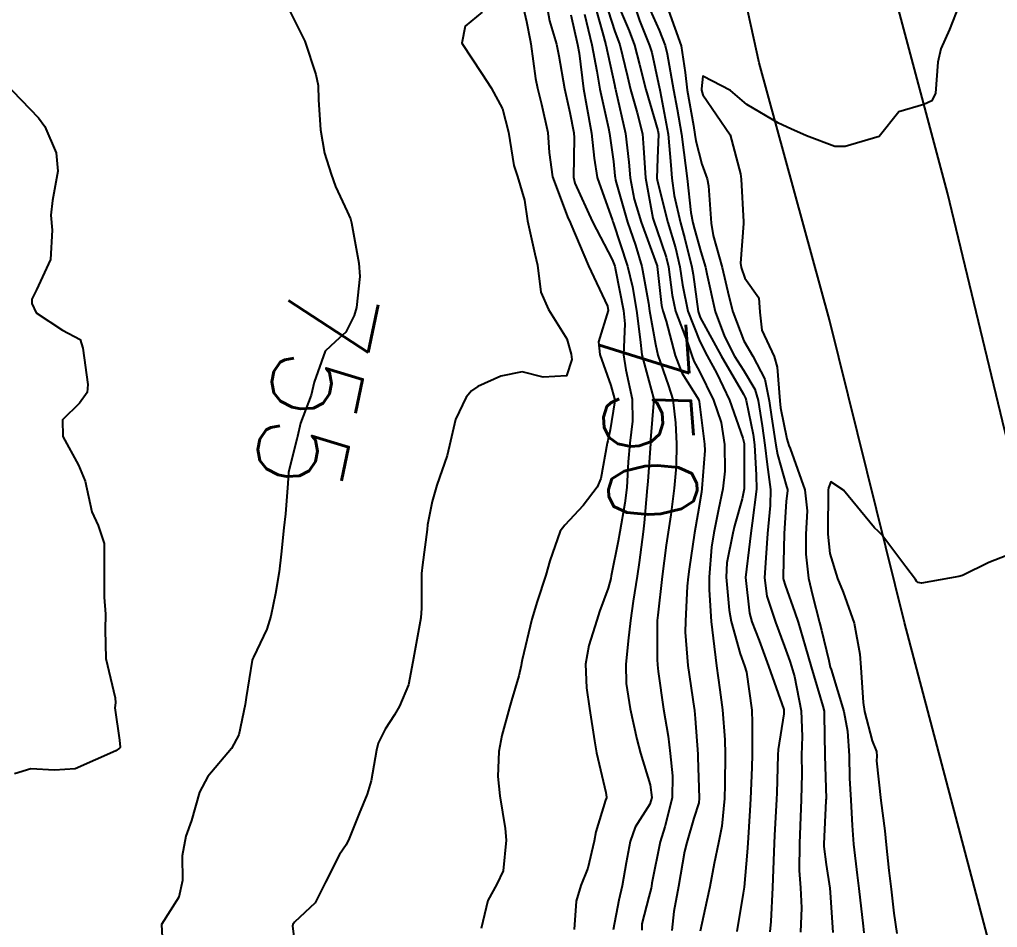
# Model space of a CAD drawing. Header units: metres. Extents: x 298520 to 308411, y 7433745 to 7450750.
# Drawn here: x 298946.99 to 298991.19, y 7449710 to 7449751.04 of the extents above; entities that cross this region are included whole.
import ezdxf
from ezdxf.enums import TextEntityAlignment as Align

# ---------------------------------------------------------------- set-up
doc = ezdxf.new("R2010")
doc.units = ezdxf.units.M
doc.header["$LTSCALE"] = 10
for name, color, linetype in [('Cotas', 45, 'Continuous'), ('Curvas de Nivel 1m', 11, 'Continuous'), ('Curvas de Nivel 5m', 15, 'Continuous'), ('Vias Primárias', 230, 'Continuous')]:
    doc.layers.add(name, color=color, linetype=linetype)
doc.styles.add('Style-STANDARD', font='STANDARD.shx')

msp = doc.modelspace()

# ---------------------------------------------------------------- linework, layer by layer
at = {"layer": 'Curvas de Nivel 1m', "flags": 128}
for points, elevation in [([(298969.682, 7449751.942), (298969.903, 7449750.945), (298970.067, 7449750.109), (298970.098, 7449749.937), (298970.319, 7449748.375), (298970.397, 7449747.932), (298970.582, 7449747.209), (298970.874, 7449745.925), (298970.936, 7449745.026), (298971.076, 7449743.921), (298971.795, 7449742.036), (298971.856, 7449741.909), (298971.913, 7449741.787), (298972.711, 7449739.901), (298973.568, 7449738.078), (298973.596, 7449737.892), (298973.159, 7449736.469), (298973.217, 7449735.895), (298973.709, 7449734.489), (298973.88, 7449733.888), (298973.884, 7449733.705), (298973.689, 7449732.484), (298973.575, 7449732), (298973.548, 7449731.891), (298973.266, 7449730.286), (298973.098, 7449729.896), (298972.469, 7449729.077), (298971.636, 7449728.188), (298971.425, 7449727.913), (298970.965, 7449726.567), (298970.784, 7449725.922), (298970.393, 7449724.73), (298970.153, 7449723.931), (298969.716, 7449722.089), (298969.68, 7449721.938), (298969.66, 7449721.84), (298969.555, 7449721.379), (298969.226, 7449720.254), (298969.139, 7449719.944), (298968.795, 7449718.673), (298968.658, 7449717.949), (298968.616, 7449716.829), (298968.706, 7449715.948), (298968.946, 7449714.47), (298968.987, 7449713.945), (298968.844, 7449712.551), (298968.564, 7449711.949), (298968.162, 7449711.223), (298967.86, 7449709.956)], 753), ([(298970.778, 7449751.927), (298970.95, 7449750.971), (298971.254, 7449749.92), (298971.371, 7449749.401), (298971.624, 7449747.914), (298971.857, 7449746.828), (298972.039, 7449745.908), (298972.056, 7449745.692), (298972.027, 7449743.908), (298972.088, 7449743.638), (298972.894, 7449741.899), (298973.776, 7449740.188), (298973.895, 7449739.889), (298973.933, 7449739.727), (298974.296, 7449737.885), (298974.346, 7449737.282), (298974.292, 7449735.884), (298974.391, 7449735.208), (298974.679, 7449733.88), (298974.69, 7449732.883), (298974.578, 7449731.881), (298974.507, 7449731.045), (298974.432, 7449729.882), (298974.352, 7449729.177), (298974.13, 7449727.885), (298974.051, 7449727.462), (298973.733, 7449725.889), (298973.713, 7449725.778), (298973.597, 7449725.342), (298973.203, 7449724.278), (298973.076, 7449723.895), (298972.725, 7449722.745), (298972.571, 7449721.9), (298972.614, 7449720.832), (298972.75, 7449719.898), (298972.978, 7449718.435), (298973.072, 7449717.894), (298973.486, 7449716.094), (298973.515, 7449715.89), (298973.515, 7449715.858), (298973.482, 7449715.756), (298973.044, 7449714.317), (298972.96, 7449713.895), (298972.674, 7449712.674), (298972.353, 7449711.901), (298972.146, 7449711.19), (298972.057, 7449709.91)], 752), ([(298972.931, 7449751.9), (298973.345, 7449750.449), (298973.491, 7449749.894), (298973.875, 7449748.098), (298973.912, 7449747.928), (298973.922, 7449747.889), (298973.941, 7449747.819), (298974.374, 7449745.882), (298974.535, 7449744.584), (298974.594, 7449743.882), (298974.778, 7449742.911), (298975.086, 7449741.877), (298975.774, 7449739.977), (298975.803, 7449739.899), (298975.808, 7449739.869), (298976.006, 7449738.116), (298976.061, 7449737.865), (298976.212, 7449737.397), (298976.621, 7449735.857), (298976.926, 7449735.063), (298977.689, 7449733.84), (298977.702, 7449733.771), (298977.95, 7449731.837), (298977.962, 7449731.554), (298977.832, 7449729.838), (298977.813, 7449729.677), (298977.641, 7449728.694), (298977.497, 7449727.842), (298977.258, 7449726.195), (298977.214, 7449725.846), (298977.173, 7449725.42), (298977.086, 7449723.847), (298977.081, 7449723.351), (298977.19, 7449721.846), (298977.484, 7449719.89), (298977.492, 7449719.841), (298977.497, 7449719.805), (298977.529, 7449719.438), (298977.643, 7449717.839), (298977.652, 7449717.698), (298977.715, 7449715.838), (298977.688, 7449715.63), (298977.474, 7449714.939), (298977.144, 7449713.845), (298977.052, 7449713.439), (298976.78, 7449711.85), (298976.563, 7449710.716), (298976.474, 7449709.854)], 749), ([(298973.438, 7449751.895), (298973.899, 7449750.489), (298974.069, 7449750.062), (298974.129, 7449749.886), (298974.463, 7449748.465), (298974.61, 7449747.879), (298974.912, 7449746.819), (298975.143, 7449745.87), (298975.199, 7449745.232), (298975.279, 7449743.875), (298975.617, 7449742.051), (298975.67, 7449741.871), (298975.79, 7449741.534), (298976.216, 7449740.302), (298976.319, 7449739.862), (298976.483, 7449738.582), (298976.646, 7449737.857), (298977.193, 7449736.386), (298977.376, 7449735.845), (298977.471, 7449735.595), (298977.716, 7449735.156), (298978.363, 7449733.833), (298978.708, 7449732.815), (298978.858, 7449731.828), (298978.87, 7449730.623), (298978.779, 7449729.829), (298978.582, 7449728.892), (298978.365, 7449727.833), (298978.264, 7449727.193), (298978.164, 7449725.834), (298978.166, 7449725.266), (298978.246, 7449723.833), (298978.339, 7449723.069), (298978.497, 7449721.831), (298978.643, 7449720.732), (298978.761, 7449719.828), (298978.868, 7449718.478), (298978.879, 7449717.826), (298978.866, 7449716.453), (298978.848, 7449715.826), (298978.727, 7449714.571), (298978.579, 7449713.829), (298978.393, 7449712.891), (298978.19, 7449711.833), (298978.056, 7449711.212), (298977.752, 7449709.837)], 748), ([(298973.953, 7449751.889), (298974.543, 7449750.524), (298974.781, 7449749.877), (298975.015, 7449749.004), (298975.296, 7449747.869), (298975.845, 7449746.026), (298975.868, 7449745.86), (298975.832, 7449744.748), (298975.801, 7449743.87), (298975.82, 7449743.708), (298976.294, 7449741.862), (298976.635, 7449740.711), (298976.841, 7449739.854), (298976.96, 7449739.047), (298977.203, 7449737.848), (298977.733, 7449736.482), (298978.067, 7449735.837), (298978.507, 7449735.04), (298979.08, 7449733.826), (298979.686, 7449732.107), (298979.743, 7449731.878), (298979.749, 7449731.819), (298979.742, 7449729.907), (298979.738, 7449729.819), (298979.648, 7449729.371), (298979.312, 7449728.147), (298979.231, 7449727.824), (298978.954, 7449726.485), (298978.922, 7449725.827), (298979.07, 7449724.343), (298979.158, 7449723.824), (298979.568, 7449722.367), (298979.76, 7449721.818), (298979.841, 7449721.535), (298980.085, 7449719.814), (298980.101, 7449719.241), (298980.103, 7449717.814), (298980.094, 7449717.224), (298980.033, 7449715.814), (298980.002, 7449715.29), (298979.911, 7449713.816), (298979.879, 7449713.396), (298979.737, 7449711.817), (298979.703, 7449711.554), (298979.413, 7449709.82)], 747), ([(298974.715, 7449751.878), (298975.018, 7449750.988), (298975.468, 7449749.866), (298975.566, 7449749.541), (298975.876, 7449748.123), (298975.929, 7449747.859), (298975.947, 7449747.784), (298976.311, 7449745.855), (298976.422, 7449744.454), (298976.468, 7449743.86), (298976.585, 7449743.085), (298976.86, 7449741.854), (298977.063, 7449741.128), (298977.379, 7449739.846), (298977.433, 7449739.508), (298977.661, 7449737.841), (298977.749, 7449737.568), (298978.698, 7449735.83), (298979.706, 7449734.098), (298979.802, 7449733.917), (298979.833, 7449733.818), (298980.152, 7449732.277), (298980.206, 7449731.812), (298980.285, 7449730.437), (298980.293, 7449729.81), (298980.101, 7449728.277), (298980.048, 7449727.814), (298980.002, 7449727.439), (298979.81, 7449725.817), (298979.977, 7449724.204), (298980.094, 7449723.815), (298980.417, 7449722.969), (298980.844, 7449721.807), (298981.534, 7449719.857), (298981.542, 7449719.8), (298981.531, 7449719.649), (298981.282, 7449718.035), (298981.264, 7449717.802), (298981.222, 7449716.067), (298981.211, 7449715.803), (298981.116, 7449714.154), (298981.102, 7449713.804), (298981.036, 7449712.215), (298981.023, 7449711.804), (298980.955, 7449710.269), (298980.906, 7449709.805)], 746), ([(298989.456, 7449751.705), (298989.018, 7449750.593), (298988.634, 7449749.713), (298988.489, 7449749.112), (298988.389, 7449747.715), (298988.223, 7449747.361), (298987.865, 7449747.197), (298986.731, 7449746.865), (298985.843, 7449745.75), (298984.3, 7449745.304), (298983.838, 7449745.302), (298982.567, 7449745.783), (298981.848, 7449746.1), (298981.293, 7449746.356), (298979.864, 7449747.198), (298979.124, 7449747.827), (298977.879, 7449748.473), (298977.809, 7449747.905), (298977.815, 7449747.841), (298977.87, 7449747.636), (298979.104, 7449745.827), (298979.579, 7449744.069), (298979.6, 7449743.822), (298979.717, 7449741.897), (298979.713, 7449741.821), (298979.579, 7449740.018), (298979.6, 7449739.822), (298979.768, 7449739.342), (298980.4, 7449738.451), (298980.457, 7449737.809), (298980.548, 7449737.001), (298981.095, 7449735.799), (298981.241, 7449735.32), (298981.357, 7449733.795), (298981.388, 7449733.483), (298981.677, 7449732.078), (298981.756, 7449731.789), (298981.814, 7449731.646), (298982.485, 7449729.782), (298982.59, 7449728.834), (298982.524, 7449727.781), (298982.531, 7449726.869), (298982.651, 7449725.78), (298982.824, 7449725.011), (298983.152, 7449723.776), (298983.236, 7449723.432), (298983.566, 7449722.067), (298983.636, 7449721.769), (298983.672, 7449721.659), (298984.243, 7449719.763), (298984.415, 7449718.87), (298984.481, 7449717.76), (298984.509, 7449716.749), (298984.565, 7449715.759), (298984.629, 7449714.601), (298984.682, 7449713.758), (298984.849, 7449712.356), (298984.932, 7449711.755), (298985.121, 7449710.05), (298985.157, 7449709.753)], 743), ([(298967.907, 7449751.371), (298967.131, 7449750.737), (298966.982, 7449749.969), (298967.879, 7449748.591), (298968.311, 7449747.956), (298968.813, 7449746.996), (298969.09, 7449745.948), (298969.339, 7449744.433), (298969.501, 7449743.943), (298969.807, 7449742.874), (298969.957, 7449741.938), (298970.286, 7449740.441), (298970.401, 7449739.931), (298970.553, 7449738.72), (298970.898, 7449737.923), (298971.733, 7449736.601), (298971.929, 7449735.908), (298971.955, 7449735.673), (298971.713, 7449734.936), (298970.664, 7449734.877), (298969.715, 7449735.116), (298968.752, 7449734.91), (298967.708, 7449734.445), (298967.414, 7449734.254), (298967.184, 7449733.965), (298966.702, 7449732.961), (298966.473, 7449731.972), (298966.315, 7449731.332), (298965.854, 7449729.987), (298965.646, 7449729.249), (298965.431, 7449728.196), (298965.41, 7449727.992), (298965.209, 7449726.394), (298965.159, 7449725.994), (298965.154, 7449724.428), (298965.135, 7449723.994), (298964.894, 7449722.672), (298964.773, 7449721.998), (298964.578, 7449720.969), (298964.168, 7449720.004), (298963.932, 7449719.603), (298963.522, 7449718.963), (298963.197, 7449718.333), (298963.119, 7449718.014), (298962.889, 7449716.626), (298962.696, 7449716.018), (298962.345, 7449715.157), (298961.897, 7449714.026), (298961.749, 7449713.738), (298961.456, 7449713.289), (298960.818, 7449712.039), (298960.357, 7449711.119), (298959.415, 7449710.231), (298959.338, 7449710.137), (298959.322, 7449710.061), (298959.407, 7449709.476)], 754), ([(298976.319, 7449751.446), (298976.888, 7449749.85), (298977.08, 7449748.649), (298977.173, 7449747.847), (298977.446, 7449746.247), (298977.508, 7449745.843), (298977.551, 7449745.556), (298977.83, 7449744.502), (298978.067, 7449743.838), (298978.137, 7449743.518), (298978.246, 7449741.835), (298978.348, 7449741.274), (298978.747, 7449739.83), (298979.055, 7449738.533), (298979.232, 7449737.825), (298979.733, 7449736.509), (298980.129, 7449735.814), (298980.681, 7449734.774), (298980.878, 7449733.802), (298980.973, 7449733.078), (298981.178, 7449731.797), (298981.253, 7449731.38), (298981.654, 7449729.937), (298981.698, 7449729.79), (298981.707, 7449729.735), (298981.648, 7449729.262), (298981.545, 7449727.791), (298981.512, 7449725.884), (298981.509, 7449725.791), (298981.522, 7449725.711), (298981.6, 7449725.477), (298982.036, 7449724.242), (298982.18, 7449723.791), (298982.506, 7449722.72), (298982.775, 7449721.782), (298983.305, 7449720.005), (298983.357, 7449719.773), (298983.365, 7449719.607), (298983.387, 7449717.772), (298983.441, 7449715.814), (298983.439, 7449715.771), (298983.439, 7449715.727), (298983.34, 7449713.772), (298983.346, 7449713.656), (298983.454, 7449712.846), (298983.61, 7449711.768), (298983.63, 7449711.578), (298983.751, 7449709.767)], 744), ([(298971.906, 7449751.25), (298972.213, 7449749.907), (298972.278, 7449749.517), (298972.481, 7449747.904), (298972.611, 7449747.154), (298972.841, 7449745.9), (298972.961, 7449744.769), (298973.104, 7449743.897), (298973.794, 7449741.946), (298973.813, 7449741.89), (298973.824, 7449741.858), (298974.471, 7449739.883), (298974.688, 7449738.957), (298974.878, 7449737.879), (298975.038, 7449736.572), (298975.123, 7449735.876), (298975.648, 7449733.926), (298975.659, 7449733.87), (298975.514, 7449732.042), (298975.503, 7449731.872), (298975.381, 7449730.149), (298975.363, 7449729.873), (298975.225, 7449728.286), (298975.177, 7449727.875), (298974.991, 7449726.498), (298974.899, 7449725.877), (298974.723, 7449724.747), (298974.606, 7449723.88), (298974.504, 7449722.951), (298974.397, 7449721.882), (298974.411, 7449721.021), (298974.591, 7449719.879), (298974.891, 7449718.505), (298975.057, 7449717.875), (298975.492, 7449716.451), (298975.562, 7449715.869), (298975.48, 7449715.573), (298974.809, 7449714.537), (298974.583, 7449713.879), (298974.409, 7449712.925), (298974.223, 7449711.882), (298974.079, 7449711.238), (298973.819, 7449709.886)], 751), ([(298946.286, 7449748.216), (298947.849, 7449746.593), (298948.135, 7449746.196), (298948.653, 7449745.01), (298948.721, 7449744.187), (298948.48, 7449742.86), (298948.4, 7449742.191), (298948.462, 7449741.521), (298948.397, 7449740.191), (298947.759, 7449738.817), (298947.553, 7449738.404), (298947.545, 7449738.202), (298947.747, 7449737.78), (298948.934, 7449736.989), (298949.729, 7449736.578), (298949.85, 7449736.178), (298950.075, 7449734.543), (298950.055, 7449734.175), (298949.698, 7449733.69), (298948.935, 7449732.943), (298948.943, 7449732.187), (298949.664, 7449730.89), (298949.952, 7449730.176), (298950.253, 7449728.784), (298950.541, 7449728.166), (298950.822, 7449727.359), (298950.811, 7449726.162), (298950.821, 7449724.935), (298950.88, 7449724.161), (298950.864, 7449723.449), (298950.889, 7449722.16), (298951.309, 7449720.381), (298951.326, 7449720.153), (298951.3, 7449719.923), (298951.516, 7449718.468), (298951.539, 7449718.15), (298951.535, 7449718.127), (298951.512, 7449718.103), (298951.337, 7449717.978), (298949.503, 7449717.175), (298948.577, 7449717.115), (298947.503, 7449717.169), (298946.76, 7449716.947)], 756), ([(298991.62, 7449726.804), (298990.807, 7449726.496), (298989.606, 7449725.913), (298989.449, 7449725.858), (298988.603, 7449725.71), (298987.754, 7449725.566), (298987.602, 7449725.593), (298987.535, 7449725.653), (298987.484, 7449725.722), (298987.046, 7449726.294), (298985.965, 7449727.745), (298985.794, 7449727.907), (298985.636, 7449728.061), (298984.237, 7449729.764), (298983.657, 7449730.146), (298983.552, 7449729.873), (298983.546, 7449729.771), (298983.52, 7449727.885), (298983.519, 7449727.771), (298983.62, 7449726.896), (298983.956, 7449725.766), (298984.214, 7449725.147), (298984.708, 7449723.759), (298984.969, 7449722.356), (298985.018, 7449721.755), (298985.121, 7449720.173), (298985.18, 7449719.754), (298985.52, 7449718.433), (298985.72, 7449717.952), (298985.736, 7449717.747), (298985.723, 7449717.533), (298985.917, 7449715.743), (298986.099, 7449714.37), (298986.153, 7449713.74), (298986.283, 7449712.569), (298986.388, 7449711.736), (298986.514, 7449710.646), (298986.635, 7449709.732)], 742)]:
    msp.add_lwpolyline(points, dxfattribs=dict(at, elevation=elevation))
at = {"layer": 'Curvas de Nivel 5m', "flags": 128}
for points, elevation in [([(298959.224, 7449751.378), (298959.893, 7449750.06), (298960.38, 7449748.555), (298960.482, 7449748.051), (298960.51, 7449747.403), (298960.591, 7449746.049), (298960.778, 7449744.992), (298961.074, 7449744.041), (298961.269, 7449743.489), (298961.806, 7449742.364), (298961.949, 7449742.029), (298961.988, 7449741.84), (298962.321, 7449740.025), (298962.372, 7449739.419), (298962.227, 7449738.025), (298962.121, 7449737.653), (298961.736, 7449736.91), (298961.277, 7449736.489), (298960.804, 7449736.044), (298960.31, 7449734.652), (298960.178, 7449734.053), (298959.69, 7449732.791), (298959.559, 7449732.186), (298959.526, 7449732.062), (298959.15, 7449730.576), (298959.111, 7449730.065), (298959.017, 7449728.689), (298958.939, 7449728.067), (298958.81, 7449726.873), (298958.728, 7449726.069), (298958.563, 7449725.1), (298958.349, 7449724.072), (298958.175, 7449723.476), (298957.564, 7449722.221), (298957.517, 7449722.127), (298957.503, 7449722.081), (298957.234, 7449720.386), (298957.194, 7449720.083), (298956.907, 7449718.699), (298956.569, 7449718.089), (298955.5, 7449716.828), (298955.122, 7449716.114), (298954.76, 7449714.831), (298954.511, 7449714.12), (298954.337, 7449713.239), (298954.36, 7449712.121), (298954.192, 7449711.361), (298953.413, 7449710.13), (298953.52, 7449708.129)], 755), ([(298972.532, 7449751.279), (298972.852, 7449749.9), (298973.08, 7449748.699), (298973.224, 7449747.896), (298973.614, 7449746.124), (298973.659, 7449745.892), (298973.83, 7449744.62), (298973.903, 7449743.968), (298973.913, 7449743.889), (298973.932, 7449743.778), (298974.47, 7449741.883), (298974.828, 7449740.834), (298975.111, 7449739.877), (298975.42, 7449738.21), (298975.47, 7449737.873), (298975.73, 7449736.357), (298975.84, 7449735.868), (298976.328, 7449734.48), (298976.525, 7449733.858), (298976.644, 7449732.807), (298976.688, 7449731.855), (298976.668, 7449730.855), (298976.576, 7449729.856), (298976.426, 7449728.643), (298976.3, 7449727.86), (298976.211, 7449727.274), (298976.039, 7449725.863), (298975.833, 7449724.114), (298975.816, 7449723.867), (298975.809, 7449722.11), (298975.823, 7449721.866), (298975.858, 7449721.566), (298976.095, 7449719.862), (298976.306, 7449718.644), (298976.401, 7449717.857), (298976.498, 7449716.855), (298976.489, 7449715.855), (298976.158, 7449714.547), (298975.951, 7449713.863), (298975.576, 7449712), (298975.552, 7449711.868), (298975.534, 7449711.776), (298975.436, 7449711.387), (298975.121, 7449710.17), (298975.111, 7449709.873)], 750), ([(298975.498, 7449751.456), (298975.9, 7449750.553), (298976.176, 7449749.857), (298976.264, 7449749.481), (298976.543, 7449747.853), (298976.719, 7449746.992), (298976.91, 7449745.849), (298977.012, 7449745.029), (298977.162, 7449743.85), (298977.333, 7449742.314), (298977.423, 7449741.846), (298977.502, 7449741.556), (298977.78, 7449740.537), (298977.99, 7449739.838), (298978.058, 7449739.549), (298978.434, 7449737.833), (298978.851, 7449736.714), (298979.31, 7449735.824), (298979.717, 7449735.19), (298980.23, 7449734.334), (298980.37, 7449733.81), (298980.56, 7449732.675), (298980.683, 7449731.805), (298980.784, 7449730.923), (298980.932, 7449729.801), (298980.918, 7449729.073), (298980.8, 7449727.802), (298980.72, 7449726.7), (298980.659, 7449725.804), (298980.768, 7449724.976), (298981.157, 7449723.804), (298981.572, 7449722.705), (298981.806, 7449722.037), (298981.876, 7449721.795), (298982.012, 7449721.337), (298982.326, 7449719.788), (298982.358, 7449718.624), (298982.339, 7449717.788), (298982.348, 7449716.939), (298982.326, 7449715.787), (298982.271, 7449714.588), (298982.236, 7449713.788), (298982.235, 7449712.573), (298982.285, 7449711.787), (298982.334, 7449710.882), (298982.292, 7449709.787)], 745)]:
    msp.add_lwpolyline(points, dxfattribs=dict(at, elevation=elevation))
at = {"layer": 'Vias Primárias'}
for points, elevation in [([(298990.784, 7449709.405), (298986.983, 7449723.788), (298983.596, 7449737.463), (298980.413, 7449749.081), (298977.232, 7449763.661), (298973.555, 7449778.373), (298968.844, 7449795.6), (298965.538, 7449808.62), (298961.61, 7449822.959), (298957.065, 7449839.278), (298952.809, 7449853.579), (298947.479, 7449869.321), (298940.827, 7449887.708), (298933.553, 7449905.559), (298928.223, 7449918.253), (298918.721, 7449938.452), (298912.15, 7449951.507), (298901.282, 7449971.013)], 751.201), ([(299004.308, 7449682.922), (298996.711, 7449712.077), (298994.321, 7449721.461), (298991.521, 7449732.453), (298988.926, 7449743.21), (298986.419, 7449752.655), (298983.038, 7449765.772), (298980.21, 7449778.312), (298977.354, 7449789.214), (298974.117, 7449801.137), (298970.589, 7449814.575), (298967.062, 7449827.112), (298963.623, 7449839.3), (298959.804, 7449852.535), (298955.489, 7449865.887), (298951.583, 7449877.199), (298946.861, 7449889.561), (298941.758, 7449902.476), (298936.89, 7449913.993), (298931.642, 7449925.741), (298926.044, 7449937.637), (298920.125, 7449949.561), (298914.032, 7449960.786), (298908.23, 7449971.343)], 710.86)]:
    msp.add_lwpolyline(points, dxfattribs=dict(at, elevation=elevation))

# ---------------------------------------------------------------- texts
at = {"layer": 'Cotas', "style": 'Style-STANDARD'}
for s, rotation, p in [('755', 258.2698, (298960.381, 7449734.411, 755)), ('750', 273.9571, (298975.396, 7449732.889, 750))]:
    msp.add_text(s, height=4, rotation=rotation, dxfattribs=at).set_placement(p, align=Align.MIDDLE_CENTER)

doc.saveas('drawing.dxf')
